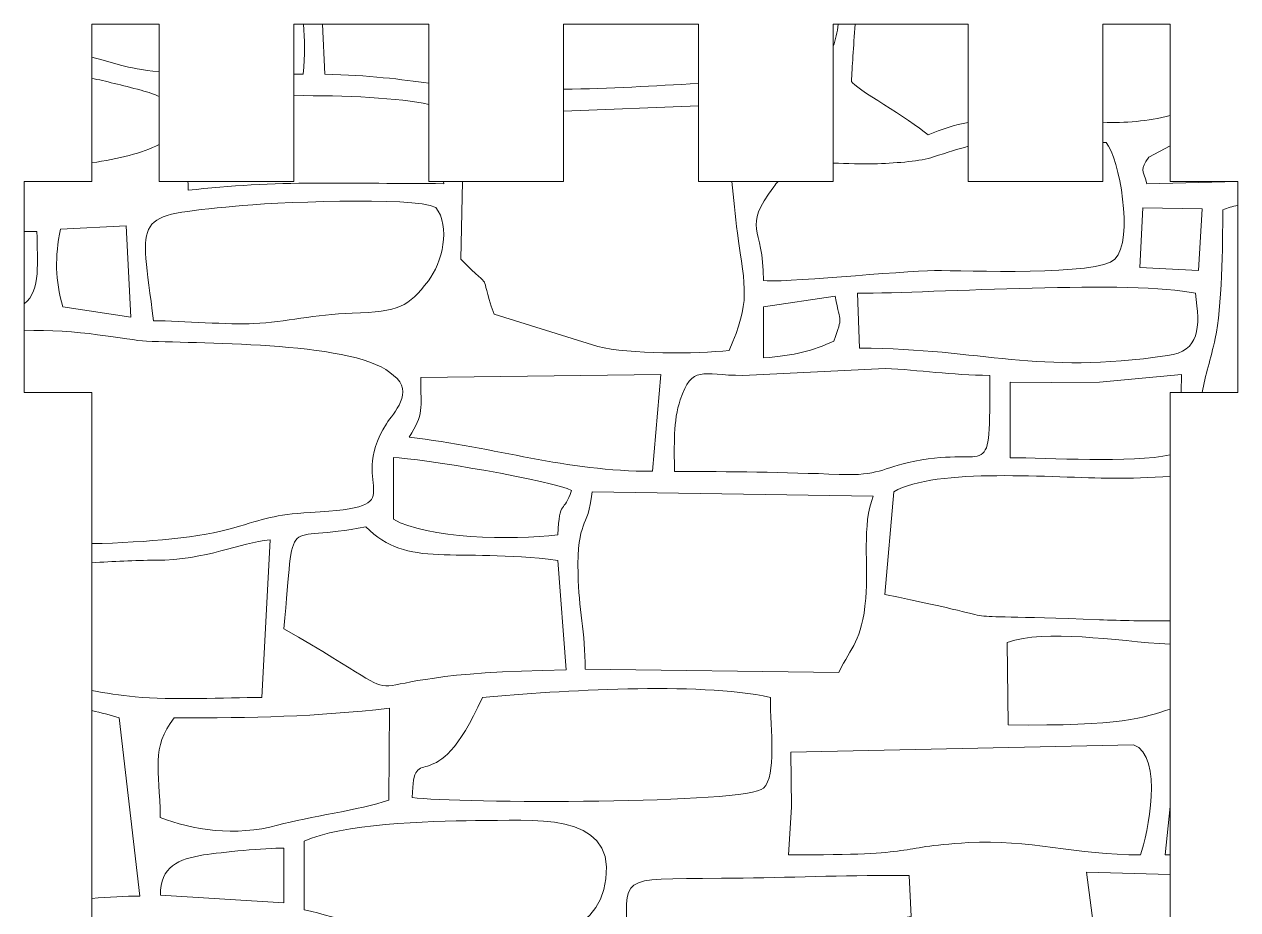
# Model space of a CAD drawing. Header units: millimetres. Extents: x 165 to 617, y -170 to 72.
# Drawn here: x 224.1 to 278.1, y -114.6 to -75.1 of the extents above; entities that cross this region are included whole.
import ezdxf

# ---------------------------------------------------------------- set-up
doc = ezdxf.new("R2010")
doc.units = ezdxf.units.MM
doc.header["$MEASUREMENT"] = 0
doc.layers.add('layer 1', color=7, linetype='Continuous')

msp = doc.modelspace()

# ---------------------------------------------------------------- linework, layer by layer
at = {"layer": 'layer 1', "color": 250, "lineweight": 9}
msp.add_open_spline([(227.0643, -75.1174), (227.0643, -75.1174), (227.0643, -82.1168), (227.0643, -82.1168), (227.0643, -82.1168), (227.0643, -82.1168), (224.0643, -82.1168), (224.0643, -82.1168), (224.0643, -82.1168), (224.0643, -82.1168), (224.0643, -91.5167), (224.0643, -91.5167), (224.0643, -91.5167), (224.0643, -91.5167), (227.0643, -91.5167), (227.0643, -91.5167), (227.0643, -91.5167), (227.0643, -91.5167), (227.0643, -117.9174), (227.0643, -117.9174), (227.0643, -117.9174), (227.0643, -117.9174), (224.0643, -117.9174), (224.0643, -117.9174), (224.0643, -117.9174), (224.0643, -117.9174), (224.0643, -127.3173), (224.0643, -127.3173), (224.0643, -127.3173), (224.0643, -127.3173), (227.0643, -127.3173), (227.0643, -127.3173), (227.0643, -127.3173), (227.0643, -127.3173), (227.0643, -154.7062), (227.0643, -154.7062), (227.0643, -154.7062), (227.0643, -154.7062), (224.0643, -154.7062), (224.0643, -154.7062), (224.0643, -154.7062), (224.0643, -154.7062), (224.0643, -164.1061), (224.0643, -164.1061), (224.0643, -164.1061), (224.0643, -164.1061), (227.0643, -164.1061), (227.0643, -164.1061), (227.0643, -164.1061), (227.0643, -164.1061), (227.0643, -170.1174), (227.0643, -170.1174), (227.0643, -170.1174), (227.0643, -170.1174), (275.0643, -170.1174), (275.0643, -170.1174), (275.0643, -170.1174), (275.0643, -170.1174), (275.0643, -164.1061), (275.0643, -164.1061), (275.0643, -164.1061), (275.0643, -164.1061), (278.0643, -164.1061), (278.0643, -164.1061), (278.0643, -164.1061), (278.0643, -164.1061), (278.0643, -154.7062), (278.0643, -154.7062), (278.0643, -154.7062), (278.0643, -154.7062), (275.0643, -154.7062), (275.0643, -154.7062), (275.0643, -154.7062), (275.0643, -154.7062), (275.0643, -127.3173), (275.0643, -127.3173), (275.0643, -127.3173), (275.0643, -127.3173), (278.0643, -127.3173), (278.0643, -127.3173), (278.0643, -127.3173), (278.0643, -127.3173), (278.0643, -117.9174), (278.0643, -117.9174), (278.0643, -117.9174), (278.0643, -117.9174), (275.0643, -117.9174), (275.0643, -117.9174), (275.0643, -117.9174), (275.0643, -117.9174), (275.0643, -91.5167), (275.0643, -91.5167), (275.0643, -91.5167), (275.0643, -91.5167), (278.0643, -91.5167), (278.0643, -91.5167), (278.0643, -91.5167), (278.0643, -91.5167), (278.0643, -82.1168), (278.0643, -82.1168), (278.0643, -82.1168), (278.0643, -82.1168), (275.0643, -82.1168), (275.0643, -82.1168), (275.0643, -82.1168), (275.0643, -82.1168), (275.0643, -75.1174), (275.0643, -75.1174), (275.0643, -75.1174), (275.0643, -75.1174), (272.0642, -75.1174), (272.0642, -75.1174), (272.0642, -75.1174), (272.0642, -75.1174), (272.0642, -82.1174), (272.0642, -82.1174), (272.0642, -82.1174), (272.0642, -82.1174), (266.0642, -82.1174), (266.0642, -82.1174), (266.0642, -82.1174), (266.0642, -82.1174), (266.0642, -75.1174), (266.0642, -75.1174), (266.0642, -75.1174), (266.0642, -75.1174), (260.0642, -75.1174), (260.0642, -75.1174), (260.0642, -75.1174), (260.0642, -75.1174), (260.0642, -82.1174), (260.0642, -82.1174), (260.0642, -82.1174), (260.0642, -82.1174), (254.0642, -82.1174), (254.0642, -82.1174), (254.0642, -82.1174), (254.0642, -82.1174), (254.0642, -75.1174), (254.0642, -75.1174), (254.0642, -75.1174), (254.0642, -75.1174), (248.0642, -75.1174), (248.0642, -75.1174), (248.0642, -75.1174), (248.0642, -75.1174), (248.0642, -82.1174), (248.0642, -82.1174), (248.0642, -82.1174), (248.0642, -82.1174), (242.0642, -82.1174), (242.0642, -82.1174), (242.0642, -82.1174), (242.0642, -82.1174), (242.0642, -75.1174), (242.0642, -75.1174), (242.0642, -75.1174), (242.0642, -75.1174), (236.0642, -75.1174), (236.0642, -75.1174), (236.0642, -75.1174), (236.0642, -75.1174), (236.0642, -82.1174), (236.0642, -82.1174), (236.0642, -82.1174), (236.0642, -82.1174), (230.0642, -82.1174), (230.0642, -82.1174), (230.0642, -82.1174), (230.0642, -82.1174), (230.0642, -75.1174), (230.0642, -75.1174), (230.0642, -75.1174), (230.0642, -75.1174), (227.0643, -75.1174), (227.0643, -75.1174)], degree=3, knots=[0, 0, 0, 0, 0.0222222, 0.0222222, 0.0222222, 0.0222222, 0.0444444, 0.0444444, 0.0444444, 0.0444444, 0.0666667, 0.0666667, 0.0666667, 0.0666667, 0.0888889, 0.0888889, 0.0888889, 0.0888889, 0.1111111, 0.1111111, 0.1111111, 0.1111111, 0.1333333, 0.1333333, 0.1333333, 0.1333333, 0.1555556, 0.1555556, 0.1555556, 0.1555556, 0.1777778, 0.1777778, 0.1777778, 0.1777778, 0.2, 0.2, 0.2, 0.2, 0.2222222, 0.2222222, 0.2222222, 0.2222222, 0.2444444, 0.2444444, 0.2444444, 0.2444444, 0.2666667, 0.2666667, 0.2666667, 0.2666667, 0.2888889, 0.2888889, 0.2888889, 0.2888889, 0.3111111, 0.3111111, 0.3111111, 0.3111111, 0.3333333, 0.3333333, 0.3333333, 0.3333333, 0.3555556, 0.3555556, 0.3555556, 0.3555556, 0.3777778, 0.3777778, 0.3777778, 0.3777778, 0.4, 0.4, 0.4, 0.4, 0.4222222, 0.4222222, 0.4222222, 0.4222222, 0.4444444, 0.4444444, 0.4444444, 0.4444444, 0.4666667, 0.4666667, 0.4666667, 0.4666667, 0.4888889, 0.4888889, 0.4888889, 0.4888889, 0.5111111, 0.5111111, 0.5111111, 0.5111111, 0.5333333, 0.5333333, 0.5333333, 0.5333333, 0.5555556, 0.5555556, 0.5555556, 0.5555556, 0.5777778, 0.5777778, 0.5777778, 0.5777778, 0.6, 0.6, 0.6, 0.6, 0.6222222, 0.6222222, 0.6222222, 0.6222222, 0.6444444, 0.6444444, 0.6444444, 0.6444444, 0.6666667, 0.6666667, 0.6666667, 0.6666667, 0.6888889, 0.6888889, 0.6888889, 0.6888889, 0.7111111, 0.7111111, 0.7111111, 0.7111111, 0.7333333, 0.7333333, 0.7333333, 0.7333333, 0.7555556, 0.7555556, 0.7555556, 0.7555556, 0.7777778, 0.7777778, 0.7777778, 0.7777778, 0.8, 0.8, 0.8, 0.8, 0.8222222, 0.8222222, 0.8222222, 0.8222222, 0.8444444, 0.8444444, 0.8444444, 0.8444444, 0.8666667, 0.8666667, 0.8666667, 0.8666667, 0.8888889, 0.8888889, 0.8888889, 0.8888889, 0.9111111, 0.9111111, 0.9111111, 0.9111111, 0.9333333, 0.9333333, 0.9333333, 0.9333333, 0.9555556, 0.9555556, 0.9555556, 0.9555556, 1, 1, 1, 1], dxfattribs=at)
at = {"layer": 'layer 1', "color": 177, "lineweight": 9}
for points, knots in [([(230.0642, -77.2383), (228.53, -77.0812), (228.0334, -76.8156), (227.0643, -76.5798), (227.0643, -76.5798), (227.0643, -76.5798), (227.0643, -75.1174), (227.0643, -75.1174), (227.0643, -75.1174), (227.0643, -75.1174), (230.0642, -75.1174), (230.0642, -75.1174), (230.0642, -75.1174), (230.0642, -75.1174), (230.0642, -77.2383), (230.0642, -77.2383)], [0, 0, 0, 0, 0.2, 0.2, 0.2, 0.2, 0.4, 0.4, 0.4, 0.4, 0.6, 0.6, 0.6, 0.6, 1, 1, 1, 1]), ([(236.4854, -75.1174), (236.5518, -75.7938), (236.5675, -76.4755), (236.4747, -77.3374), (236.4747, -77.3374), (236.4747, -77.3374), (236.0642, -77.347), (236.0642, -77.347), (236.0642, -77.347), (236.0642, -77.347), (236.0642, -75.1174), (236.0642, -75.1174), (236.0642, -75.1174), (236.0642, -75.1174), (236.4854, -75.1174), (236.4854, -75.1174)], [0, 0, 0, 0, 0.2, 0.2, 0.2, 0.2, 0.4, 0.4, 0.4, 0.4, 0.6, 0.6, 0.6, 0.6, 1, 1, 1, 1]), ([(237.4388, -77.3389), (237.4388, -77.3389), (237.3397, -75.1174), (237.3397, -75.1174), (237.3397, -75.1174), (237.3397, -75.1174), (242.0642, -75.1174), (242.0642, -75.1174), (242.0642, -75.1174), (242.0642, -75.1174), (242.0642, -77.7349), (242.0642, -77.7349), (242.0642, -77.7349), (240.8921, -77.5835), (239.3818, -77.3845), (237.4388, -77.3389)], [0, 0, 0, 0, 0.2, 0.2, 0.2, 0.2, 0.4, 0.4, 0.4, 0.4, 0.6, 0.6, 0.6, 0.6, 1, 1, 1, 1]), ([(254.0642, -77.756), (252.0939, -77.8525), (250.116, -77.9953), (248.0642, -78.007), (248.0642, -78.007), (248.0642, -78.007), (248.0642, -75.1174), (248.0642, -75.1174), (248.0642, -75.1174), (248.0642, -75.1174), (254.0642, -75.1174), (254.0642, -75.1174), (254.0642, -75.1174), (254.0642, -75.1174), (254.0642, -77.756), (254.0642, -77.756)], [0, 0, 0, 0, 0.2, 0.2, 0.2, 0.2, 0.4, 0.4, 0.4, 0.4, 0.6, 0.6, 0.6, 0.6, 1, 1, 1, 1]), ([(260.287, -75.1174), (260.2436, -75.4738), (260.1736, -75.8028), (260.0642, -76.0978), (260.0642, -76.0978), (260.0642, -76.0978), (260.0642, -75.1174), (260.0642, -75.1174), (260.0642, -75.1174), (260.0642, -75.1174), (260.287, -75.1174), (260.287, -75.1174)], [0, 0, 0, 0, 0.25, 0.25, 0.25, 0.25, 0.5, 0.5, 0.5, 0.5, 1, 1, 1, 1]), ([(261.0376, -75.1174), (260.9644, -76.116), (260.9066, -77.0507), (260.8708, -77.6645), (260.8708, -77.6645), (260.9922, -77.9427), (263.4571, -79.3257), (264.2829, -80.0431), (264.2829, -80.0431), (264.8908, -79.7827), (265.4834, -79.6063), (266.0642, -79.4895), (266.0642, -79.4895), (266.0642, -79.4895), (266.0642, -75.1174), (266.0642, -75.1174), (266.0642, -75.1174), (266.0642, -75.1174), (261.0376, -75.1174), (261.0376, -75.1174)], [0, 0, 0, 0, 0.1666667, 0.1666667, 0.1666667, 0.1666667, 0.3333333, 0.3333333, 0.3333333, 0.3333333, 0.5, 0.5, 0.5, 0.5, 0.6666667, 0.6666667, 0.6666667, 0.6666667, 1, 1, 1, 1]), ([(272.0642, -79.483), (273.0548, -79.5093), (274.0477, -79.4552), (275.0643, -79.178), (275.0643, -79.178), (275.0643, -79.178), (275.0643, -75.1174), (275.0643, -75.1174), (275.0643, -75.1174), (275.0643, -75.1174), (272.0642, -75.1174), (272.0642, -75.1174), (272.0642, -75.1174), (272.0642, -75.1174), (272.0642, -79.483), (272.0642, -79.483)], [0, 0, 0, 0, 0.2, 0.2, 0.2, 0.2, 0.4, 0.4, 0.4, 0.4, 0.6, 0.6, 0.6, 0.6, 1, 1, 1, 1]), ([(227.0643, -77.5183), (227.6788, -77.6519), (228.3981, -77.8277), (229.2597, -78.0565), (229.2597, -78.0565), (229.6173, -78.1515), (229.8775, -78.2379), (230.0642, -78.3372), (230.0642, -78.3372), (230.0642, -78.3372), (230.0642, -80.4747), (230.0642, -80.4747), (230.0642, -80.4747), (229.3172, -80.8543), (228.2641, -81.1148), (227.0643, -81.2915), (227.0643, -81.2915), (227.0643, -81.2915), (227.0643, -77.5183), (227.0643, -77.5183)], [0, 0, 0, 0, 0.1666667, 0.1666667, 0.1666667, 0.1666667, 0.3333333, 0.3333333, 0.3333333, 0.3333333, 0.5, 0.5, 0.5, 0.5, 0.6666667, 0.6666667, 0.6666667, 0.6666667, 1, 1, 1, 1]), ([(236.0642, -78.2983), (238.3293, -78.2849), (240.7925, -78.3938), (242.0642, -78.6856), (242.0642, -78.6856), (242.0642, -78.6856), (242.0642, -82.1174), (242.0642, -82.1174), (242.0642, -82.1174), (242.0642, -82.1174), (242.7257, -82.1174), (242.7257, -82.1174), (242.7257, -82.1174), (242.7257, -82.1174), (242.7287, -82.2166), (242.7287, -82.2166), (242.7287, -82.2166), (238.863, -82.2195), (235.0891, -82.0509), (231.3621, -82.5106), (231.3621, -82.5106), (231.3592, -82.3839), (231.3544, -82.2524), (231.3487, -82.1174), (231.3487, -82.1174), (231.3487, -82.1174), (236.0642, -82.1174), (236.0642, -82.1174), (236.0642, -82.1174), (236.0642, -82.1174), (236.0642, -78.2983), (236.0642, -78.2983)], [0, 0, 0, 0, 0.1111111, 0.1111111, 0.1111111, 0.1111111, 0.2222222, 0.2222222, 0.2222222, 0.2222222, 0.3333333, 0.3333333, 0.3333333, 0.3333333, 0.4444444, 0.4444444, 0.4444444, 0.4444444, 0.5555556, 0.5555556, 0.5555556, 0.5555556, 0.6666667, 0.6666667, 0.6666667, 0.6666667, 0.7777778, 0.7777778, 0.7777778, 0.7777778, 1, 1, 1, 1]), ([(244.9684, -88.0273), (244.2258, -85.9105), (245.0546, -87.1743), (243.4916, -85.5732), (243.4916, -85.5732), (243.4916, -85.5732), (243.5692, -82.1174), (243.5692, -82.1174), (243.5692, -82.1174), (243.5692, -82.1174), (248.0642, -82.1174), (248.0642, -82.1174), (248.0642, -82.1174), (248.0642, -82.1174), (248.0642, -78.9921), (248.0642, -78.9921), (248.0642, -78.9921), (248.0642, -78.9921), (254.0642, -78.7554), (254.0642, -78.7554), (254.0642, -78.7554), (254.0642, -78.7554), (254.0642, -82.1174), (254.0642, -82.1174), (254.0642, -82.1174), (254.0642, -82.1174), (255.5585, -82.1174), (255.5585, -82.1174), (255.5585, -82.1174), (255.6265, -82.8648), (255.6957, -83.623), (255.8043, -84.4224), (255.8043, -84.4224), (256.1526, -86.9901), (256.3871, -87.4168), (255.4372, -89.6461), (255.4372, -89.6461), (253.9662, -89.8014), (250.9874, -89.8161), (249.5878, -89.4667), (249.5878, -89.4667), (249.5878, -89.4667), (244.9684, -88.0273), (244.9684, -88.0273)], [0, 0, 0, 0, 0.0833333, 0.0833333, 0.0833333, 0.0833333, 0.1666667, 0.1666667, 0.1666667, 0.1666667, 0.25, 0.25, 0.25, 0.25, 0.3333333, 0.3333333, 0.3333333, 0.3333333, 0.4166667, 0.4166667, 0.4166667, 0.4166667, 0.5, 0.5, 0.5, 0.5, 0.5833333, 0.5833333, 0.5833333, 0.5833333, 0.6666667, 0.6666667, 0.6666667, 0.6666667, 0.75, 0.75, 0.75, 0.75, 0.8333333, 0.8333333, 0.8333333, 0.8333333, 1, 1, 1, 1]), ([(272.215, -80.386), (272.7697, -81.0615), (273.4776, -84.7013), (272.5918, -85.5796), (272.5918, -85.5796), (271.9204, -86.3333), (265.8914, -86.0816), (264.5754, -86.0895), (264.5754, -86.0895), (263.1153, -86.098), (257.5375, -86.6673), (256.9608, -86.5243), (256.9608, -86.5243), (256.9554, -84.0388), (255.996, -84.2824), (257.4157, -82.3535), (257.4157, -82.3535), (257.4785, -82.2681), (257.543, -82.1897), (257.6093, -82.1174), (257.6093, -82.1174), (257.6093, -82.1174), (260.0642, -82.1174), (260.0642, -82.1174), (260.0642, -82.1174), (260.0642, -82.1174), (260.0642, -81.3034), (260.0642, -81.3034), (260.0642, -81.3034), (260.6638, -81.3078), (261.321, -81.3544), (262.0323, -81.3277), (262.0323, -81.3277), (262.9686, -81.2925), (263.9431, -81.2205), (264.5274, -81.027), (264.5274, -81.027), (265.1412, -80.8235), (265.6398, -80.6694), (266.0642, -80.5535), (266.0642, -80.5535), (266.0642, -80.5535), (266.0642, -82.1174), (266.0642, -82.1174), (266.0642, -82.1174), (266.0642, -82.1174), (272.0642, -82.1174), (272.0642, -82.1174), (272.0642, -82.1174), (272.0642, -82.1174), (272.0642, -80.3857), (272.0642, -80.3857), (272.0642, -80.3857), (272.0642, -80.3857), (272.215, -80.386), (272.215, -80.386)], [0, 0, 0, 0, 0.0666667, 0.0666667, 0.0666667, 0.0666667, 0.1333333, 0.1333333, 0.1333333, 0.1333333, 0.2, 0.2, 0.2, 0.2, 0.2666667, 0.2666667, 0.2666667, 0.2666667, 0.3333333, 0.3333333, 0.3333333, 0.3333333, 0.4, 0.4, 0.4, 0.4, 0.4666667, 0.4666667, 0.4666667, 0.4666667, 0.5333333, 0.5333333, 0.5333333, 0.5333333, 0.6, 0.6, 0.6, 0.6, 0.6666667, 0.6666667, 0.6666667, 0.6666667, 0.7333333, 0.7333333, 0.7333333, 0.7333333, 0.8, 0.8, 0.8, 0.8, 0.8666667, 0.8666667, 0.8666667, 0.8666667, 1, 1, 1, 1]), ([(278.0643, -82.1184), (278.0643, -82.1184), (274.0173, -82.2195), (274.0173, -82.2195), (274.0173, -82.2195), (273.8402, -81.5554), (273.7036, -81.6334), (274.1032, -81.0335), (274.1032, -81.0335), (274.1032, -81.0335), (275.0643, -80.526), (275.0643, -80.526), (275.0643, -80.526), (275.0643, -80.526), (275.0643, -82.1168), (275.0643, -82.1168), (275.0643, -82.1168), (275.0643, -82.1168), (278.0643, -82.1168), (278.0643, -82.1168), (278.0643, -82.1168), (278.0643, -82.1168), (278.0643, -82.1184), (278.0643, -82.1184)], [0, 0, 0, 0, 0.1428571, 0.1428571, 0.1428571, 0.1428571, 0.2857143, 0.2857143, 0.2857143, 0.2857143, 0.4285714, 0.4285714, 0.4285714, 0.4285714, 0.5714286, 0.5714286, 0.5714286, 0.5714286, 0.7142857, 0.7142857, 0.7142857, 0.7142857, 1, 1, 1, 1]), ([(242.3741, -83.2711), (243.0525, -84.1295), (242.6631, -85.7469), (242.0463, -86.542), (242.0463, -86.542), (241.1356, -87.7164), (240.7702, -87.9048), (238.6573, -87.9849), (238.6573, -87.9849), (236.9863, -88.0478), (235.6926, -88.3685), (234.2875, -88.4474), (234.2875, -88.4474), (233.1545, -88.5115), (231.1366, -88.3198), (229.8133, -88.3198), (229.8133, -88.3198), (229.234, -83.4801), (228.7815, -83.6918), (233.4617, -83.216), (233.4617, -83.216), (234.9525, -83.0642), (241.4, -82.7678), (242.3741, -83.2711)], [0, 0, 0, 0, 0.1428571, 0.1428571, 0.1428571, 0.1428571, 0.2857143, 0.2857143, 0.2857143, 0.2857143, 0.4285714, 0.4285714, 0.4285714, 0.4285714, 0.5714286, 0.5714286, 0.5714286, 0.5714286, 0.7142857, 0.7142857, 0.7142857, 0.7142857, 1, 1, 1, 1]), ([(273.8437, -83.2942), (273.8437, -83.2942), (276.4874, -83.332), (276.4874, -83.332), (276.4874, -83.332), (276.4874, -83.332), (276.321, -86.0855), (276.321, -86.0855), (276.321, -86.0855), (276.321, -86.0855), (273.7126, -85.9454), (273.7126, -85.9454), (273.7126, -85.9454), (273.7126, -85.9454), (273.8437, -83.2942), (273.8437, -83.2942)], [0, 0, 0, 0, 0.2, 0.2, 0.2, 0.2, 0.4, 0.4, 0.4, 0.4, 0.6, 0.6, 0.6, 0.6, 1, 1, 1, 1]), ([(276.4853, -91.5167), (276.6081, -90.7493), (276.866, -90.0327), (277.0649, -89.1084), (277.0649, -89.1084), (277.3607, -87.7327), (277.3975, -84.9878), (277.3975, -83.3846), (277.3975, -83.3846), (277.6096, -83.2969), (277.8327, -83.2311), (278.0643, -83.1818), (278.0643, -83.1818), (278.0643, -83.1818), (278.0643, -91.5167), (278.0643, -91.5167), (278.0643, -91.5167), (278.0643, -91.5167), (276.4853, -91.5167), (276.4853, -91.5167)], [0, 0, 0, 0, 0.1666667, 0.1666667, 0.1666667, 0.1666667, 0.3333333, 0.3333333, 0.3333333, 0.3333333, 0.5, 0.5, 0.5, 0.5, 0.6666667, 0.6666667, 0.6666667, 0.6666667, 1, 1, 1, 1]), ([(225.7863, -87.694), (225.427, -86.5013), (225.434, -85.4897), (225.6702, -84.2381), (225.6702, -84.2381), (225.6702, -84.2381), (228.5931, -84.0928), (228.5931, -84.0928), (228.5931, -84.0928), (228.5931, -84.0928), (228.8064, -88.1689), (228.8064, -88.1689), (228.8064, -88.1689), (228.8064, -88.1689), (225.7863, -87.694), (225.7863, -87.694)], [0, 0, 0, 0, 0.2, 0.2, 0.2, 0.2, 0.4, 0.4, 0.4, 0.4, 0.6, 0.6, 0.6, 0.6, 1, 1, 1, 1]), ([(224.0643, -84.351), (224.254, -84.3511), (224.443, -84.3517), (224.6308, -84.353), (224.6308, -84.353), (224.6308, -85.7237), (224.8203, -86.9388), (224.0643, -87.5721), (224.0643, -87.5721), (224.0643, -87.5721), (224.0643, -84.351), (224.0643, -84.351)], [0, 0, 0, 0, 0.25, 0.25, 0.25, 0.25, 0.5, 0.5, 0.5, 0.5, 1, 1, 1, 1]), ([(261.2312, -89.5384), (261.2312, -89.5384), (261.1428, -87.0956), (261.1428, -87.0956), (261.1428, -87.0956), (264.5279, -87.0967), (273.4907, -86.489), (276.1803, -87.0967), (276.1803, -87.0967), (276.3983, -88.6441), (276.3923, -89.6633), (274.9335, -89.8752), (274.9335, -89.8752), (269.0416, -90.7316), (266.8376, -89.5762), (261.2312, -89.5384)], [0, 0, 0, 0, 0.2, 0.2, 0.2, 0.2, 0.4, 0.4, 0.4, 0.4, 0.6, 0.6, 0.6, 0.6, 1, 1, 1, 1]), ([(256.9608, -87.7067), (256.9608, -87.7067), (260.1473, -87.2253), (260.1473, -87.2253), (260.1473, -87.2253), (260.3952, -88.5952), (260.4986, -87.9931), (260.0894, -89.2335), (260.0894, -89.2335), (259.1353, -89.6601), (258.3831, -89.8668), (256.9622, -89.9741), (256.9622, -89.9741), (256.9622, -89.9741), (256.9608, -87.7067), (256.9608, -87.7067)], [0, 0, 0, 0, 0.2, 0.2, 0.2, 0.2, 0.4, 0.4, 0.4, 0.4, 0.6, 0.6, 0.6, 0.6, 1, 1, 1, 1]), ([(224.0643, -88.7761), (226.3412, -88.6492), (228.6741, -89.1919), (229.5032, -89.2293), (229.5032, -89.2293), (232.0964, -89.3459), (239.01, -89.2489), (240.4925, -90.757), (240.4925, -90.757), (241.4724, -91.4874), (240.4688, -92.445), (240.1809, -92.9051), (240.1809, -92.9051), (238.3164, -95.8852), (241.659, -96.5887), (236.7921, -96.8605), (236.7921, -96.8605), (235.1655, -96.9516), (234.7747, -97.1433), (233.3887, -97.5488), (233.3887, -97.5488), (231.969, -97.9645), (229.5597, -98.1919), (227.0643, -98.248), (227.0643, -98.248), (227.0643, -98.248), (227.0643, -91.5167), (227.0643, -91.5167), (227.0643, -91.5167), (227.0643, -91.5167), (224.0643, -91.5167), (224.0643, -91.5167), (224.0643, -91.5167), (224.0643, -91.5167), (224.0643, -88.7761), (224.0643, -88.7761)], [0, 0, 0, 0, 0.1, 0.1, 0.1, 0.1, 0.2, 0.2, 0.2, 0.2, 0.3, 0.3, 0.3, 0.3, 0.4, 0.4, 0.4, 0.4, 0.5, 0.5, 0.5, 0.5, 0.6, 0.6, 0.6, 0.6, 0.7, 0.7, 0.7, 0.7, 0.8, 0.8, 0.8, 0.8, 1, 1, 1, 1]), ([(241.1859, -93.5038), (241.8694, -92.4579), (241.7058, -92.2793), (241.7109, -90.8425), (241.7109, -90.8425), (241.7109, -90.8425), (252.3882, -90.7171), (252.3882, -90.7171), (252.3882, -90.7171), (252.3882, -90.7171), (252.0225, -95.026), (252.0225, -95.026), (252.0225, -95.026), (248.119, -95.0307), (245.0971, -93.9592), (241.1859, -93.5038)], [0, 0, 0, 0, 0.2, 0.2, 0.2, 0.2, 0.4, 0.4, 0.4, 0.4, 0.6, 0.6, 0.6, 0.6, 1, 1, 1, 1]), ([(256.0471, -90.757), (256.0471, -90.757), (262.3759, -90.4477), (262.3759, -90.4477), (262.3759, -90.4477), (263.8971, -90.5151), (265.3071, -90.733), (267.0297, -90.7586), (267.0297, -90.7586), (267.0297, -95.7422), (267.1192, -93.8813), (263.6938, -94.576), (263.6938, -94.576), (262.1259, -94.8937), (262.1569, -95.231), (260.3332, -95.1628), (260.3332, -95.1628), (257.8327, -95.0699), (255.5002, -95.0307), (252.9952, -95.0307), (252.9952, -95.0307), (252.9952, -93.8678), (252.9358, -92.7746), (253.2568, -91.8418), (253.2568, -91.8418), (253.8001, -90.2643), (254.1679, -90.757), (256.0471, -90.757)], [0, 0, 0, 0, 0.125, 0.125, 0.125, 0.125, 0.25, 0.25, 0.25, 0.25, 0.375, 0.375, 0.375, 0.375, 0.5, 0.5, 0.5, 0.5, 0.625, 0.625, 0.625, 0.625, 0.75, 0.75, 0.75, 0.75, 1, 1, 1, 1]), ([(267.9418, -91.0619), (267.9418, -91.0619), (269.7733, -91.064), (269.7733, -91.064), (269.7733, -91.064), (269.7733, -91.064), (271.9062, -91.0619), (271.9062, -91.0619), (271.9062, -91.0619), (271.9062, -91.0619), (275.5548, -90.7164), (275.5548, -90.7164), (275.5548, -90.7164), (275.5548, -90.7164), (275.5529, -91.5167), (275.5529, -91.5167), (275.5529, -91.5167), (275.5529, -91.5167), (275.0643, -91.5167), (275.0643, -91.5167), (275.0643, -91.5167), (275.0643, -91.5167), (275.0643, -94.2909), (275.0643, -94.2909), (275.0643, -94.2909), (273.3888, -94.6647), (269.545, -94.4203), (267.9418, -94.4203), (267.9418, -94.4203), (267.9418, -94.4203), (267.9418, -91.0619), (267.9418, -91.0619)], [0, 0, 0, 0, 0.1111111, 0.1111111, 0.1111111, 0.1111111, 0.2222222, 0.2222222, 0.2222222, 0.2222222, 0.3333333, 0.3333333, 0.3333333, 0.3333333, 0.4444444, 0.4444444, 0.4444444, 0.4444444, 0.5555556, 0.5555556, 0.5555556, 0.5555556, 0.6666667, 0.6666667, 0.6666667, 0.6666667, 0.7777778, 0.7777778, 0.7777778, 0.7777778, 1, 1, 1, 1]), ([(240.4893, -97.1641), (240.4893, -97.1641), (240.4893, -94.4175), (240.4893, -94.4175), (240.4893, -94.4175), (241.5773, -94.4175), (247.7227, -95.4737), (248.4231, -95.8758), (248.4231, -95.8758), (248.0802, -96.939), (247.8776, -96.2213), (247.8113, -97.8558), (247.8113, -97.8558), (245.791, -98.1135), (241.9374, -98.0064), (240.4893, -97.1641)], [0, 0, 0, 0, 0.2, 0.2, 0.2, 0.2, 0.4, 0.4, 0.4, 0.4, 0.6, 0.6, 0.6, 0.6, 1, 1, 1, 1]), ([(275.0643, -101.6888), (273.9767, -101.6942), (272.8661, -101.6736), (271.9084, -101.6355), (271.9084, -101.6355), (263.8532, -101.3144), (269.1724, -101.8703), (262.3651, -100.514), (262.3651, -100.514), (262.3651, -100.514), (262.756, -95.9424), (262.756, -95.9424), (262.756, -95.9424), (264.6136, -94.8357), (269.878, -95.3261), (272.5187, -95.3358), (272.5187, -95.3358), (273.2929, -95.3385), (274.1582, -95.3095), (275.0643, -95.258), (275.0643, -95.258), (275.0643, -95.258), (275.0643, -101.6888), (275.0643, -101.6888)], [0, 0, 0, 0, 0.1428571, 0.1428571, 0.1428571, 0.1428571, 0.2857143, 0.2857143, 0.2857143, 0.2857143, 0.4285714, 0.4285714, 0.4285714, 0.4285714, 0.5714286, 0.5714286, 0.5714286, 0.5714286, 0.7142857, 0.7142857, 0.7142857, 0.7142857, 1, 1, 1, 1]), ([(249.0309, -103.8408), (249.0261, -102.1935), (248.7297, -101.1339), (248.7065, -99.5986), (248.7065, -99.5986), (248.6681, -97.0337), (249.1433, -97.7114), (249.3363, -95.9424), (249.3363, -95.9424), (249.3363, -95.9424), (261.8468, -96.1284), (261.8468, -96.1284), (261.8468, -96.1284), (261.3306, -97.3885), (261.6439, -99.2497), (261.5141, -100.6721), (261.5141, -100.6721), (261.3315, -102.6751), (260.878, -102.779), (260.3175, -103.9821), (260.3175, -103.9821), (260.3175, -103.9821), (249.0309, -103.8408), (249.0309, -103.8408)], [0, 0, 0, 0, 0.1428571, 0.1428571, 0.1428571, 0.1428571, 0.2857143, 0.2857143, 0.2857143, 0.2857143, 0.4285714, 0.4285714, 0.4285714, 0.4285714, 0.5714286, 0.5714286, 0.5714286, 0.5714286, 0.7142857, 0.7142857, 0.7142857, 0.7142857, 1, 1, 1, 1]), ([(235.6085, -102.0461), (236.152, -96.5913), (235.4482, -98.2954), (239.2709, -97.4974), (239.2709, -97.4974), (241.1287, -99.396), (243.1692, -98.4007), (247.8128, -98.9928), (247.8128, -98.9928), (247.8128, -98.9928), (248.1763, -103.8723), (248.1763, -103.8723), (248.1763, -103.8723), (236.4694, -104.0086), (243.0292, -106.2141), (235.6085, -102.0461)], [0, 0, 0, 0, 0.2, 0.2, 0.2, 0.2, 0.4, 0.4, 0.4, 0.4, 0.6, 0.6, 0.6, 0.6, 1, 1, 1, 1]), ([(227.0643, -99.1019), (228.0292, -99.0395), (228.9766, -98.9872), (229.8829, -98.9857), (229.8829, -98.9857), (232.2394, -98.9821), (233.6227, -98.1906), (235.0019, -98.0793), (235.0019, -98.0793), (235.0019, -98.0793), (234.637, -105.094), (234.637, -105.094), (234.637, -105.094), (232.9852, -105.0962), (230.6319, -105.2317), (228.9995, -105.0734), (228.9995, -105.0734), (228.3111, -105.0069), (227.6978, -104.8961), (227.0643, -104.7885), (227.0643, -104.7885), (227.0643, -104.7885), (227.0643, -99.1019), (227.0643, -99.1019)], [0, 0, 0, 0, 0.1428571, 0.1428571, 0.1428571, 0.1428571, 0.2857143, 0.2857143, 0.2857143, 0.2857143, 0.4285714, 0.4285714, 0.4285714, 0.4285714, 0.5714286, 0.5714286, 0.5714286, 0.5714286, 0.7142857, 0.7142857, 0.7142857, 0.7142857, 1, 1, 1, 1]), ([(267.8103, -102.6507), (269.5493, -102.0368), (272.5263, -102.5781), (275.0643, -102.7299), (275.0643, -102.7299), (275.0643, -102.7299), (275.0643, -105.6147), (275.0643, -105.6147), (275.0643, -105.6147), (273.9277, -105.9799), (272.9129, -106.3916), (267.843, -106.3165), (267.843, -106.3165), (267.843, -106.3165), (267.8103, -102.6507), (267.8103, -102.6507)], [0, 0, 0, 0, 0.2, 0.2, 0.2, 0.2, 0.4, 0.4, 0.4, 0.4, 0.6, 0.6, 0.6, 0.6, 1, 1, 1, 1]), ([(244.4561, -105.0933), (247.9224, -104.7968), (253.9579, -104.3784), (257.2688, -105.0933), (257.2688, -105.0933), (257.2688, -106.5672), (257.5416, -108.5653), (256.9636, -109.1334), (256.9636, -109.1334), (256.2705, -109.8456), (243.3011, -109.8241), (241.3304, -109.5516), (241.3304, -109.5516), (241.3813, -106.8219), (242.2705, -109.9544), (244.4561, -105.0933)], [0, 0, 0, 0, 0.2, 0.2, 0.2, 0.2, 0.4, 0.4, 0.4, 0.4, 0.6, 0.6, 0.6, 0.6, 1, 1, 1, 1]), ([(227.0643, -105.683), (227.4824, -105.7695), (227.8924, -105.8771), (228.2913, -106.0083), (228.2913, -106.0083), (228.2913, -106.0083), (229.2059, -113.9422), (229.2059, -113.9422), (229.2059, -113.9422), (228.554, -113.9422), (227.8296, -113.9817), (227.0643, -114.0428), (227.0643, -114.0428), (227.0643, -114.0428), (227.0643, -105.683), (227.0643, -105.683)], [0, 0, 0, 0, 0.2, 0.2, 0.2, 0.2, 0.4, 0.4, 0.4, 0.4, 0.6, 0.6, 0.6, 0.6, 1, 1, 1, 1]), ([(230.1184, -110.4423), (230.0864, -108.2486), (229.688, -107.3706), (230.7285, -106.0083), (230.7285, -106.0083), (234.2963, -106.0083), (237.0011, -105.9558), (240.318, -105.5726), (240.318, -105.5726), (240.318, -105.5726), (240.2835, -109.6706), (240.2835, -109.6706), (240.2835, -109.6706), (238.9787, -110.1055), (236.7483, -110.4084), (235.3403, -110.787), (235.3403, -110.787), (233.4624, -111.2922), (231.5262, -111.0065), (230.1184, -110.4423)], [0, 0, 0, 0, 0.1666667, 0.1666667, 0.1666667, 0.1666667, 0.3333333, 0.3333333, 0.3333333, 0.3333333, 0.5, 0.5, 0.5, 0.5, 0.6666667, 0.6666667, 0.6666667, 0.6666667, 1, 1, 1, 1]), ([(258.2076, -109.9772), (258.2076, -109.9772), (258.1811, -107.5335), (258.1811, -107.5335), (258.1811, -107.5335), (258.1811, -107.5335), (273.433, -107.2006), (273.433, -107.2006), (273.433, -107.2006), (274.7884, -107.7229), (274.0473, -111.1855), (273.7403, -112.1121), (273.7403, -112.1121), (270.9008, -112.1121), (268.724, -111.3998), (266.0892, -111.5613), (266.0892, -111.5613), (262.4717, -111.7824), (264.3322, -112.1121), (258.0722, -112.1121), (258.0722, -112.1121), (258.0722, -112.1121), (258.2076, -109.9772), (258.2076, -109.9772)], [0, 0, 0, 0, 0.1428571, 0.1428571, 0.1428571, 0.1428571, 0.2857143, 0.2857143, 0.2857143, 0.2857143, 0.4285714, 0.4285714, 0.4285714, 0.4285714, 0.5714286, 0.5714286, 0.5714286, 0.5714286, 0.7142857, 0.7142857, 0.7142857, 0.7142857, 1, 1, 1, 1]), ([(236.5238, -114.5507), (236.5238, -114.5507), (236.5238, -111.4989), (236.5238, -111.4989), (236.5238, -111.4989), (238.1302, -110.7396), (242.0319, -110.5841), (244.1517, -110.5834), (244.1517, -110.5834), (246.6419, -110.5827), (250.3138, -110.1404), (249.951, -113.1666), (249.951, -113.1666), (249.3018, -118.5774), (237.6979, -114.7605), (236.5238, -114.5507)], [0, 0, 0, 0, 0.2, 0.2, 0.2, 0.2, 0.4, 0.4, 0.4, 0.4, 0.6, 0.6, 0.6, 0.6, 1, 1, 1, 1]), ([(275.0643, -112.1032), (275.0643, -112.1032), (274.8305, -112.0998), (274.8305, -112.0998), (274.8305, -112.0998), (274.8305, -112.0998), (275.0643, -109.9582), (275.0643, -109.9582), (275.0643, -109.9582), (275.0643, -109.9582), (275.0643, -112.1032), (275.0643, -112.1032)], [0, 0, 0, 0, 0.25, 0.25, 0.25, 0.25, 0.5, 0.5, 0.5, 0.5, 1, 1, 1, 1]), ([(230.1217, -113.9004), (230.1184, -112.6259), (230.927, -112.2908), (232.0373, -112.1121), (232.0373, -112.1121), (232.8504, -111.9813), (234.7855, -111.8084), (235.6118, -111.8041), (235.6118, -111.8041), (235.6118, -111.8041), (235.6118, -114.2471), (235.6118, -114.2471), (235.6118, -114.2471), (235.6118, -114.2471), (230.1217, -113.9004), (230.1217, -113.9004)], [0, 0, 0, 0, 0.2, 0.2, 0.2, 0.2, 0.4, 0.4, 0.4, 0.4, 0.6, 0.6, 0.6, 0.6, 1, 1, 1, 1]), ([(250.8603, -115.466), (250.8603, -112.837), (250.5562, -113.221), (256.0532, -113.1389), (256.0532, -113.1389), (258.5305, -113.1019), (260.9262, -113.01), (263.4456, -113.0239), (263.4456, -113.0239), (263.4456, -113.0239), (263.5249, -114.8524), (263.5249, -114.8524), (263.5249, -114.8524), (253.7024, -116.484), (259.1365, -115.5214), (250.8603, -115.466)], [0, 0, 0, 0, 0.2, 0.2, 0.2, 0.2, 0.4, 0.4, 0.4, 0.4, 0.6, 0.6, 0.6, 0.6, 1, 1, 1, 1]), ([(271.33, -112.8788), (271.33, -112.8788), (275.0643, -112.9843), (275.0643, -112.9843), (275.0643, -112.9843), (275.0643, -112.9843), (275.0643, -117.2659), (275.0643, -117.2659), (275.0643, -117.2659), (273.9626, -117.3204), (272.8437, -117.3126), (271.9069, -117.2974), (271.9069, -117.2974), (271.9069, -117.2974), (271.33, -112.8788), (271.33, -112.8788)], [0, 0, 0, 0, 0.2, 0.2, 0.2, 0.2, 0.4, 0.4, 0.4, 0.4, 0.6, 0.6, 0.6, 0.6, 1, 1, 1, 1])]:
    msp.add_open_spline(points, degree=3, knots=knots, dxfattribs=at)

doc.saveas('drawing.dxf')
